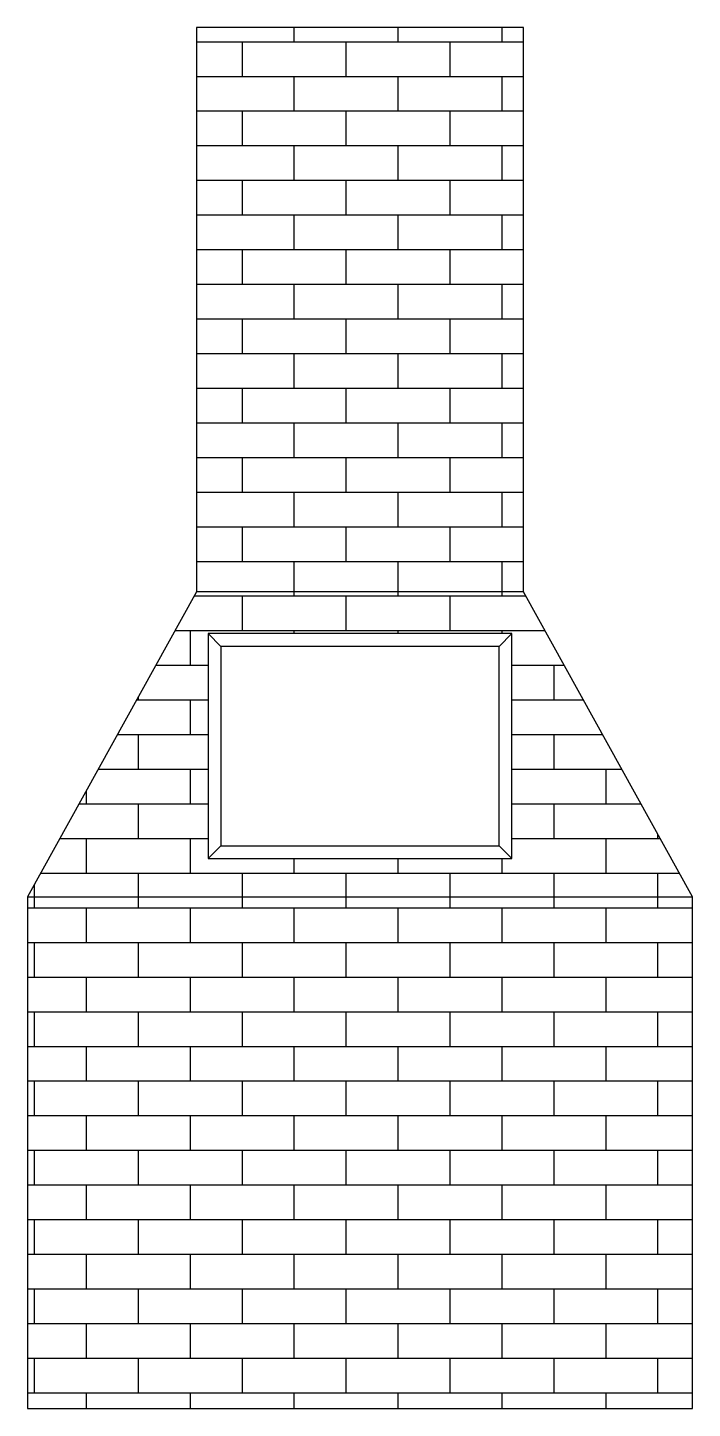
# Model space of a CAD drawing. Header units: millimetres. Extents: x 1528.21 to 1529.51, y 1317.01 to 1319.71.
import ezdxf

# ---------------------------------------------------------------- set-up
doc = ezdxf.new("R2010")
doc.units = ezdxf.units.MM
doc.header["$LTSCALE"] = 10
doc.layers.add('Varandas_e_Piscinas', color=2, linetype='Continuous')
pattern_1 = [(0, (-2.68515, 0), (0, 0.0677418), []), (90, (-2.68515, 0), (-0.1016, 0.0677418), [0.0677418, -0.0677418])]

msp = doc.modelspace()

# ---------------------------------------------------------------- hatches: boundary and pattern name
at = {"layer": 'Varandas_e_Piscinas'}
h = msp.add_hatch(dxfattribs=at)
h.set_pattern_fill('AR-BRSTD', color=1, scale=0.001, style=0)
h.set_pattern_definition(pattern_1)
h.paths.add_polyline_path([(1529.1798, 1319.7056), (1528.5405, 1319.7056), (1528.5405, 1318.6024), (1529.1798, 1318.6024)])
h = msp.add_hatch(dxfattribs=at)
h.set_pattern_fill('AR-BRSTD,_O', color=1, scale=0.001)
h.set_pattern_definition(pattern_1)
h.paths.add_polyline_path([(1529.5102, 1318.0056), (1529.1798, 1318.6024), (1528.5405, 1318.6024), (1528.2102, 1318.0056)])
h.paths.add_polyline_path([(1529.1573, 1318.0806), (1528.563, 1318.0806), (1528.563, 1318.5206), (1529.1573, 1318.5206)], flags=16)
h.paths.add_polyline_path([(1529.1322, 1318.1058), (1528.5882, 1318.1058), (1528.5882, 1318.4955), (1529.1322, 1318.4955)], flags=0)
h = msp.add_hatch(dxfattribs=at)
h.set_pattern_fill('AR-BRSTD', color=1, scale=0.001, style=0)
h.set_pattern_definition(pattern_1)
h.paths.add_polyline_path([(1529.5102, 1317.0056), (1529.5102, 1318.0056), (1528.2102, 1318.0056), (1528.2102, 1317.0056)])

# ---------------------------------------------------------------- linework, layer by layer
for p, q in [((1529.1798, 1318.6024), (1528.5405, 1318.6024)), ((1528.5882, 1318.4955), (1528.563, 1318.5206)), ((1529.1322, 1318.4955), (1529.1573, 1318.5206)), ((1528.563, 1318.0806), (1528.5882, 1318.1058)), ((1529.1322, 1318.1058), (1529.1573, 1318.0806)), ((1528.2102, 1318.0056), (1529.5102, 1318.0056))]:
    msp.add_line(p, q, dxfattribs=at)
for points in [[(1529.1798, 1319.7056), (1528.5405, 1319.7056), (1528.5405, 1318.6024), (1528.2102, 1318.0056), (1528.2102, 1317.0056), (1529.5102, 1317.0056), (1529.5102, 1318.0056), (1529.1798, 1318.6024)], [(1528.563, 1318.0806), (1529.1573, 1318.0806), (1529.1573, 1318.5206), (1528.563, 1318.5206)], [(1528.5882, 1318.1058), (1529.1322, 1318.1058), (1529.1322, 1318.4955), (1528.5882, 1318.4955)]]:
    msp.add_lwpolyline(points, close=True, dxfattribs=at)

doc.saveas('drawing.dxf')
